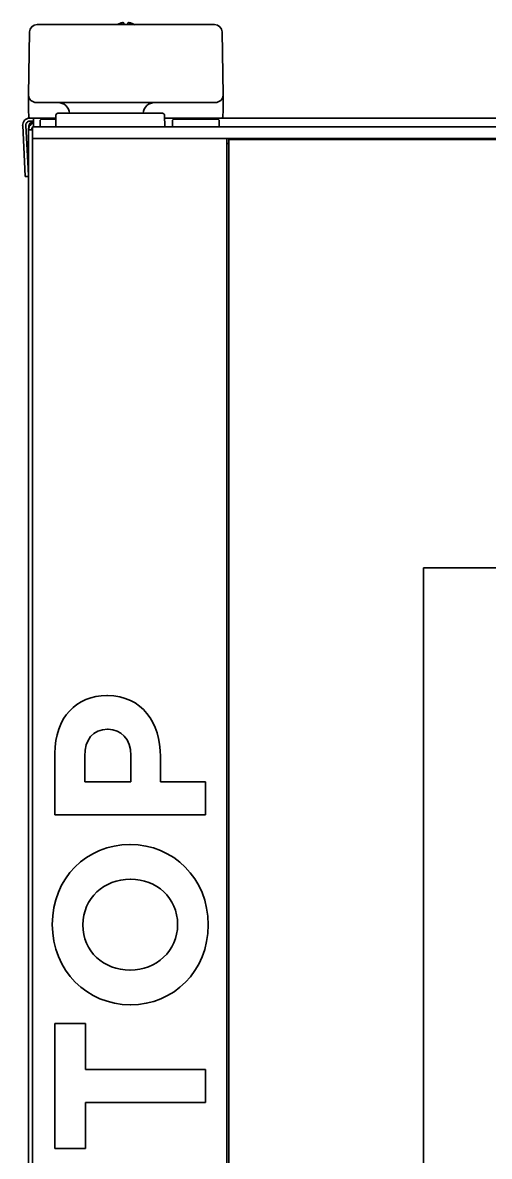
# Model space of a CAD drawing. Extents: x 6569 to 10251, y -294 to 3100.
# Drawn here: x 8534.1 to 8654, y 1629.7 to 1920.8 of the extents above; entities that cross this region are included whole.
import ezdxf

# ---------------------------------------------------------------- set-up
doc = ezdxf.new("R2010")
doc.units = 0
doc.header["$LTSCALE"] = 5
doc.layers.add('1', color=7, linetype='CONTINUOUS', true_color=0xffffff)

msp = doc.modelspace()

# ---------------------------------------------------------------- linework, layer by layer
at = {"layer": '1', "color": 7, "linetype": 'Continuous', "lineweight": 35}
for p, q in [((8535.56, 1902.33), (8535.85, 1918.46)), ((8537.75, 1920.33), (8542.84, 1920.33)), ((8542.84, 1920.33), (8578.28, 1920.33)), ((8578.28, 1920.33), (8583.38, 1920.33)), ((8585.28, 1918.46), (8585.56, 1902.33)), ((8535.57, 1902.26), (8535.56, 1902.33)), ((8535.56, 1902.32), (8535.56, 1902.33)), ((8535.56, 1902.29), (8535.56, 1898.33)), ((8535.57, 1902.18), (8535.57, 1902.26)), ((8535.57, 1898.19), (8535.57, 1902.18)), ((8585.56, 1902.33), (8585.56, 1902.32)), ((8585.56, 1902.33), (8585.56, 1902.26)), ((8585.56, 1898.33), (8585.56, 1902.29)), ((8585.56, 1902.29), (8585.56, 1902.18)), ((8585.56, 1902.18), (8585.56, 1898.19)), ((8535.56, 1898.33), (8535.57, 1898.19)), ((8535.62, 1896.81), (8535.57, 1898.19)), ((8542.56, 1900.33), (8537.57, 1900.33)), ((8578.57, 1900.33), (8542.56, 1900.33)), ((8583.56, 1900.33), (8578.57, 1900.33)), ((8585.56, 1898.19), (8585.51, 1896.81)), ((8585.56, 1898.19), (8585.56, 1898.33)), ((8535.86, 1896.33), (8536.86, 1896.33)), ((8535.86, 1895.53), (8536.86, 1895.53)), ((8536.66, 1895.28), (8536.86, 1895.28)), ((8536.66, 1895.26), (8536.86, 1895.26)), ((8536.86, 1896.33), (8536.86, 1894.19)), ((8536.86, 1896.33), (8542.6, 1896.33)), ((8538.81, 1896.08), (8538.56, 1895.83)), ((8538.56, 1895.83), (8538.56, 1894.33)), ((8538.81, 1896.08), (8542.6, 1896.08)), ((8542.62, 1897.09), (8542.56, 1894.08)), ((8543.12, 1897.58), (8570.01, 1897.58)), ((8570.56, 1894.08), (8570.51, 1897.09)), ((8570.53, 1896.33), (9069.26, 1896.33)), ((8572.81, 1896.08), (8572.56, 1895.83)), ((8572.56, 1895.83), (8572.56, 1894.33)), ((8584.31, 1896.08), (8572.81, 1896.08)), ((8584.56, 1895.83), (8584.31, 1896.08)), ((8584.56, 1894.33), (8584.56, 1895.83)), ((8534.65, 1883.32), (8534.07, 1894.43)), ((8535.45, 1883.37), (8534.87, 1894.47)), ((8535.56, 1277.43), (8535.56, 1893.33)), ((8536.56, 1893.33), (8535.56, 1893.33)), ((8535.66, 1894.26), (8535.66, 1894.28)), ((8535.66, 1893.33), (8535.66, 1894.26)), ((8536.56, 1894.08), (8538.56, 1894.08)), ((8536.56, 1894.08), (8536.56, 1891.08)), ((8538.56, 1894.33), (8538.81, 1894.08)), ((8538.56, 1894.08), (9067.56, 1894.08)), ((8572.56, 1894.33), (8572.81, 1894.08)), ((8584.31, 1894.08), (8584.56, 1894.33)), ((8536.56, 1891.08), (8538.36, 1891.08)), ((8536.56, 1333.58), (8536.56, 1891.08)), ((8538.36, 1891.08), (8584.76, 1891.08)), ((8584.76, 1891.08), (8931.56, 1891.08)), ((8586.56, 1891.08), (8586.56, 1333.58)), ((8587.06, 1889.83), (8586.56, 1889.83)), ((8587.06, 1890.83), (8587.06, 1333.83)), ((8929.06, 1890.83), (8587.06, 1890.83)), ((8610.06, 1891.08), (8610.06, 1890.83)), ((8621.06, 1891.08), (8621.06, 1890.83)), ((8534.75, 1881.33), (8534.65, 1883.32)), ((8535.55, 1881.37), (8534.75, 1881.33)), ((8535.45, 1883.37), (8535.55, 1881.37)), ((8535.56, 1881.46), (8535.55, 1881.46)), ((8637.06, 1478.83), (8637.06, 1780.83)), ((8637.06, 1780.83), (8879.06, 1780.83)), ((8555.73, 1748.03), (8555.84, 1748.03)), ((8556, 1739.4), (8555.89, 1739.4)), ((8542.34, 1717.38), (8542.34, 1733.2)), ((8550.03, 1732.48), (8550.03, 1725.9)), ((8561.87, 1725.9), (8561.87, 1732.65)), ((8569.45, 1732.37), (8569.45, 1725.9)), ((8550.03, 1725.9), (8561.87, 1725.9)), ((8569.45, 1725.9), (8581.06, 1725.9)), ((8581.06, 1725.9), (8581.06, 1717.38)), ((8581.06, 1717.38), (8542.34, 1717.38)), ((8561.59, 1709.8), (8561.7, 1709.8)), ((8561.81, 1700.9), (8561.7, 1700.9)), ((8561.59, 1677.55), (8561.7, 1677.55)), ((8561.81, 1668.65), (8561.7, 1668.65)), ((8542.34, 1631.75), (8542.34, 1663.83)), ((8542.34, 1663.83), (8550.2, 1663.83)), ((8550.2, 1663.83), (8550.2, 1652.05)), ((8550.2, 1652.05), (8581.06, 1652.05)), ((8581.06, 1652.05), (8581.06, 1643.53)), ((8550.2, 1643.53), (8550.2, 1631.75)), ((8581.06, 1643.53), (8550.2, 1643.53)), ((8550.2, 1631.75), (8542.34, 1631.75))]:
    msp.add_line(p, q, dxfattribs=at)
for centre, radius, start, end in [((8537.75, 1918.43), 1.9, 90, 179), ((8583.38, 1918.43), 1.9, 1, 90), ((8537.57, 1902.33), 2, 182, 270), ((8583.56, 1902.33), 2, 270, 358), ((8543.12, 1897.33), 3, 4.8059, 90), ((8568.01, 1897.33), 3, 90, 175.1941), ((8535.86, 1894.53), 1.8, 90, 183), ((8535.86, 1894.53), 1, 90, 183), ((8536.66, 1894.28), 1, 90.4999, 180), ((8536.66, 1894.26), 1, 91, 180), ((8543.12, 1897.08), 0.5, 90, 179), ((8570.01, 1897.08), 0.5, 1, 90), ((8609.12, 1890.58), 0.5, 29.9999, 90)]:
    msp.add_arc(centre, radius, start, end, dxfattribs=at)
for centre, major_axis, ratio, start_param, end_param in [((8534.9, 1864.12), (0.67, 38.22), 0.000913, 6.230878, 6.248316), ((8519.1, 2316.38), (-16.46, 414.14), 0.000092, 3.131473, 3.160761), ((8586.23, 1864.13), (-0.67, 38.21), 0.000913, 0.034872, 0.052313), ((8602.12, 2319.07), (16.56, 416.83), 0.000092, 3.122413, 3.157298), ((8536.66, 1894.26), (0.999, 0.013), 0.998946, 1.566569, 1.575305)]:
    msp.add_ellipse(centre, major_axis=major_axis, ratio=ratio, start_param=start_param, end_param=end_param, dxfattribs=at)
for points, knots in [([(8559.56, 1920.82), (8559.51, 1920.81), (8559.4, 1920.78), (8559.24, 1920.73), (8559.08, 1920.67), (8558.93, 1920.61), (8558.77, 1920.54), (8558.62, 1920.47), (8558.48, 1920.4), (8558.39, 1920.35), (8558.37, 1920.33)], [0, 0, 0, 0, 0.134116, 0.268232, 0.402347, 0.536463, 0.670579, 0.804695, 0.938811, 1, 1, 1, 1]), ([(8560.06, 1920.27), (8560.06, 1920.4), (8560.06, 1920.5), (8560.06, 1920.64), (8560.06, 1920.68), (8560.06, 1920.76), (8560.06, 1920.79), (8560.06, 1920.82)], [0, 0, 0, 0, 0.5, 0.5, 0.75, 0.75, 1, 1, 1, 1]), ([(8562.86, 1920.27), (8562.66, 1920.4), (8562.45, 1920.5), (8562.13, 1920.64), (8562.02, 1920.68), (8561.79, 1920.76), (8561.68, 1920.79), (8561.56, 1920.82)], [0, 0, 0, 0, 0.5, 0.5, 0.75, 0.75, 1, 1, 1, 1]), ([(8535.62, 1896.81), (8535.62, 1896.8), (8535.62, 1896.79), (8535.62, 1896.77), (8535.62, 1896.75), (8535.62, 1896.74)], [0, 0, 0, 0, 0.5, 0.5, 1, 1, 1, 1]), ([(8535.62, 1896.74), (8535.63, 1896.71), (8535.64, 1896.68), (8535.65, 1896.64), (8535.66, 1896.63), (8535.67, 1896.6), (8535.68, 1896.59), (8535.7, 1896.55), (8535.71, 1896.53), (8535.74, 1896.49), (8535.75, 1896.48), (8535.77, 1896.46), (8535.78, 1896.45), (8535.82, 1896.42), (8535.84, 1896.41), (8535.88, 1896.39), (8535.89, 1896.38), (8535.92, 1896.37), (8535.93, 1896.36), (8535.97, 1896.35), (8536, 1896.34), (8536.04, 1896.33), (8536.06, 1896.33), (8536.09, 1896.33), (8536.1, 1896.33), (8536.12, 1896.33)], [0, 0, 0, 0, 0.125, 0.125, 0.1875, 0.1875, 0.25, 0.25, 0.375, 0.375, 0.4375, 0.4375, 0.5, 0.5, 0.625, 0.625, 0.6875, 0.6875, 0.75, 0.75, 0.875, 0.875, 0.9375, 0.9375, 1, 1, 1, 1]), ([(8585.01, 1896.33), (8585.03, 1896.33), (8585.04, 1896.33), (8585.07, 1896.33), (8585.08, 1896.33), (8585.13, 1896.34), (8585.16, 1896.35), (8585.2, 1896.36), (8585.21, 1896.37), (8585.24, 1896.38), (8585.25, 1896.39), (8585.29, 1896.41), (8585.31, 1896.42), (8585.34, 1896.45), (8585.36, 1896.46), (8585.38, 1896.48), (8585.39, 1896.49), (8585.41, 1896.53), (8585.43, 1896.55), (8585.45, 1896.59), (8585.46, 1896.6), (8585.47, 1896.63), (8585.48, 1896.64), (8585.49, 1896.68), (8585.5, 1896.71), (8585.5, 1896.74)], [0, 0, 0, 0, 0.0625, 0.0625, 0.125, 0.125, 0.25, 0.25, 0.3125, 0.3125, 0.375, 0.375, 0.5, 0.5, 0.5625, 0.5625, 0.625, 0.625, 0.75, 0.75, 0.8125, 0.8125, 0.875, 0.875, 1, 1, 1, 1]), ([(8585.5, 1896.74), (8585.51, 1896.75), (8585.51, 1896.77), (8585.51, 1896.79), (8585.51, 1896.8), (8585.51, 1896.81)], [0, 0, 0, 0, 0.5, 0.5, 1, 1, 1, 1]), ([(8535.56, 1893.33), (8535.56, 1893.44), (8535.58, 1893.56), (8535.62, 1893.79), (8535.66, 1893.91), (8535.75, 1894.12), (8535.8, 1894.23), (8535.93, 1894.42), (8536.01, 1894.52), (8536.17, 1894.68), (8536.27, 1894.76), (8536.46, 1894.89), (8536.57, 1894.94), (8536.73, 1895.01), (8536.8, 1895.04), (8536.86, 1895.05)], [0, 0, 0, 0, 0.152786, 0.152786, 0.305571, 0.305571, 0.458357, 0.458357, 0.611143, 0.611143, 0.763928, 0.763928, 0.916714, 0.916714, 1, 1, 1, 1]), ([(8536.56, 1893.93), (8536.55, 1893.91), (8536.54, 1893.9), (8536.5, 1893.83), (8536.47, 1893.77), (8536.43, 1893.68), (8536.42, 1893.65), (8536.4, 1893.6), (8536.4, 1893.58), (8536.39, 1893.55), (8536.37, 1893.47), (8536.36, 1893.39), (8536.36, 1893.33)], [0.3737183, 0.3737183, 0.3737183, 0.3737183, 0.4270015, 0.4270015, 0.618001, 0.618001, 0.7135008, 0.7135008, 0.7612506, 0.7612506, 0.8090005, 1, 1, 1, 1]), ([(8536.86, 1894.19), (8536.86, 1894.19), (8536.85, 1894.19), (8536.85, 1894.18), (8536.83, 1894.17), (8536.82, 1894.17), (8536.77, 1894.13), (8536.74, 1894.11), (8536.7, 1894.08)], [-0.0183837, -0.0183837, -0.0183837, -0.0183837, 0, 0, 0, 0.0450026, 0.0450026, 0.1735472, 0.1735472, 0.1735472, 0.1735472])]:
    msp.add_open_spline(points, degree=3, knots=knots, dxfattribs=at)
for points, degree in [([(8560.06, 1920.82), (8560.04, 1920.83), (8559.99, 1920.83), (8559.91, 1920.84), (8559.84, 1920.84), (8559.77, 1920.84), (8559.7, 1920.84), (8559.63, 1920.83), (8559.59, 1920.82), (8559.56, 1920.82)], 3), ([(8561.56, 1920.82), (8561.54, 1920.82), (8561.49, 1920.83), (8561.42, 1920.84), (8561.35, 1920.84), (8561.28, 1920.84), (8561.21, 1920.84), (8561.14, 1920.83), (8561.09, 1920.82), (8561.06, 1920.82)], 3), ([(8561.06, 1920.82), (8561.06, 1920.81), (8561.06, 1920.78), (8561.06, 1920.73), (8561.06, 1920.67), (8561.06, 1920.61), (8561.06, 1920.54), (8561.06, 1920.47), (8561.06, 1920.38), (8561.06, 1920.31), (8561.06, 1920.27)], 3), ([(8535.57, 1902.21), (8535.57, 1902.2), (8535.57, 1902.19), (8535.57, 1902.18)], 3), ([(8585.56, 1902.22), (8585.56, 1902.18)], 1), ([(8542.34, 1733.2), (8542.34, 1742.44), (8547.82, 1748.03), (8555.73, 1748.03)], 3), ([(8555.84, 1748.03), (8564.8, 1748.03), (8569.45, 1741.06), (8569.45, 1732.37)], 3), ([(8555.89, 1739.4), (8552.08, 1739.4), (8550.03, 1736.74), (8550.03, 1732.48)], 3), ([(8561.87, 1732.65), (8561.87, 1736.91), (8559.32, 1739.4), (8556, 1739.4)], 3), ([(8541.68, 1689.28), (8541.68, 1701.23), (8550.58, 1709.8), (8561.59, 1709.8)], 3), ([(8561.7, 1709.8), (8572.71, 1709.8), (8581.73, 1701.12), (8581.73, 1689.17)], 3), ([(8561.7, 1700.9), (8555.06, 1700.9), (8549.53, 1696.03), (8549.53, 1689.17)], 3), ([(8573.87, 1689.28), (8573.87, 1696.14), (8568.45, 1700.9), (8561.81, 1700.9)], 3), ([(8561.7, 1668.65), (8550.69, 1668.65), (8541.68, 1677.33), (8541.68, 1689.28)], 3), ([(8549.53, 1689.17), (8549.53, 1682.31), (8554.95, 1677.55), (8561.59, 1677.55)], 3), ([(8561.7, 1677.55), (8568.34, 1677.55), (8573.87, 1682.42), (8573.87, 1689.28)], 3), ([(8581.73, 1689.17), (8581.73, 1677.22), (8572.82, 1668.65), (8561.81, 1668.65)], 3)]:
    msp.add_open_spline(points, degree=degree, dxfattribs=at)

doc.saveas('drawing.dxf')
